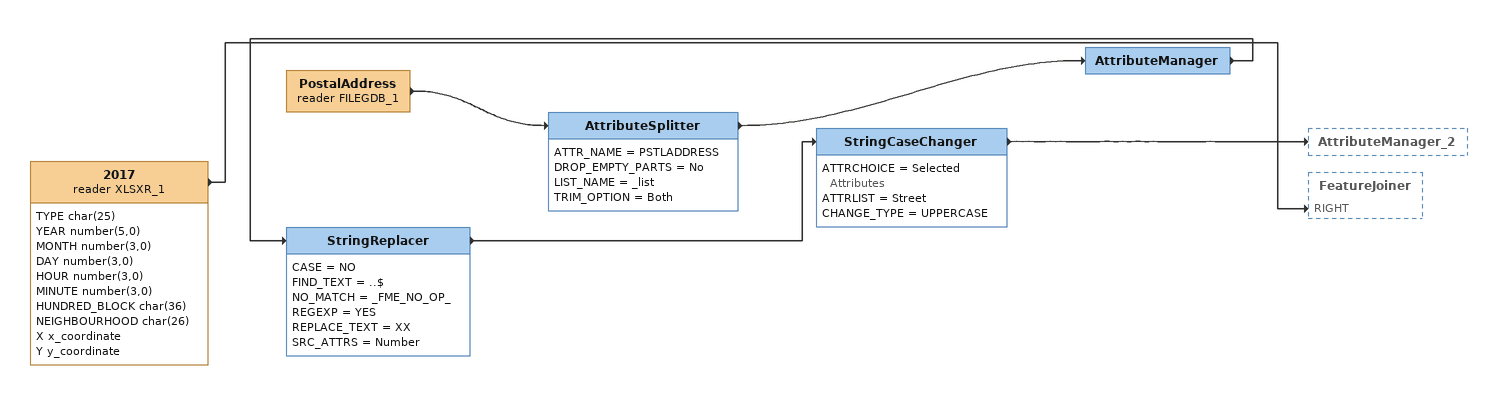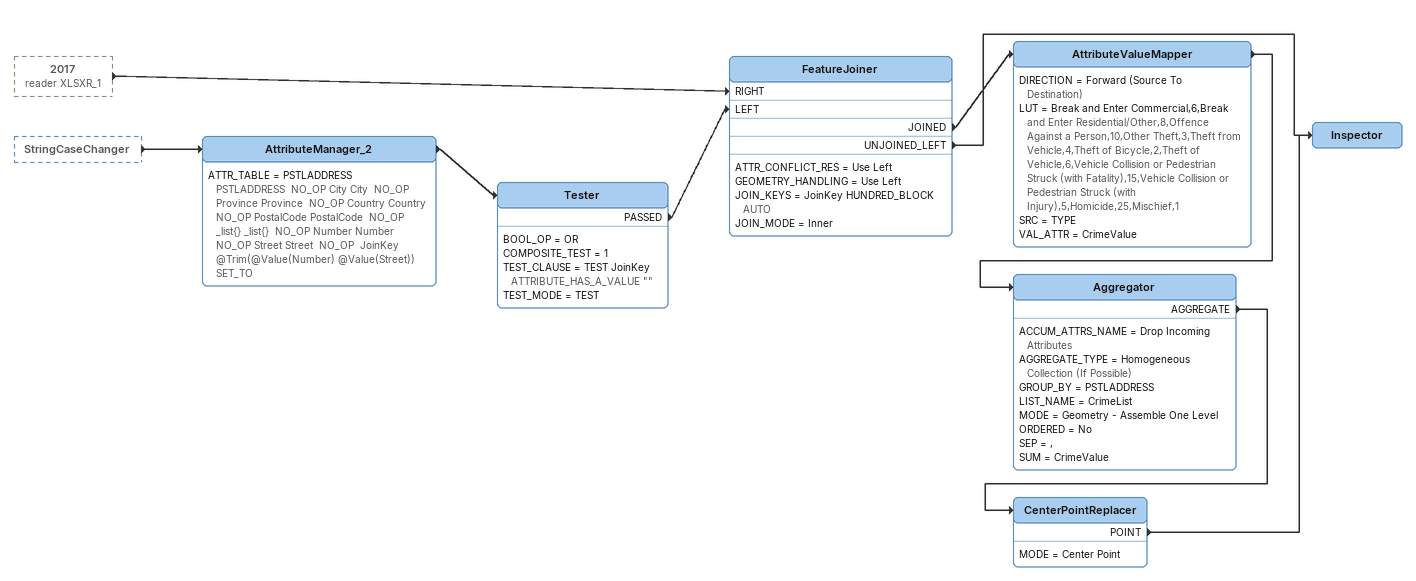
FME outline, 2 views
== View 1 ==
2017 (reader XLSXR_1)
    attributes: TYPE char(25), YEAR number(5,0), MONTH number(3,0), DAY number(3,0), HOUR number(3,0), MINUTE number(3,0), HUNDRED_BLOCK char(36), NEIGHBOURHOOD char(26), X x_coordinate, Y y_coordinate
    -> FeatureJoiner [RIGHT]
PostalAddress (reader FILEGDB_1)
    -> AttributeSplitter
AttributeSplitter
    ATTR_NAME = PSTLADDRESS
    DROP_EMPTY_PARTS = No
    LIST_NAME = _list
    TRIM_OPTION = Both
    -> AttributeManager
AttributeManager
    -> StringReplacer
StringReplacer
    CASE = NO
    FIND_TEXT = ..$
    NO_MATCH = _FME_NO_OP_
    REGEXP = YES
    REPLACE_TEXT = XX
    SRC_ATTRS = Number
    -> StringCaseChanger
StringCaseChanger
    ATTRCHOICE = Selected Attributes
    ATTRLIST = Street
    CHANGE_TYPE = UPPERCASE
    -> AttributeManager_2

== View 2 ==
2017 (reader XLSXR_1) [outside]
    -> FeatureJoiner [RIGHT]
StringCaseChanger [outside]
    -> AttributeManager_2
AttributeManager_2
    ATTR_TABLE = PSTLADDRESS PSTLADDRESS  NO_OP City City  NO_OP Province Province  NO_OP Country Country  NO_OP PostalCode PostalCode  NO_OP _list{} _list{}  NO_OP Number Number  NO_OP Street Street  NO_OP  JoinKey @Trim(@Value(Number) @Value(Street)) SET_TO
    -> Tester
Tester
    BOOL_OP = OR
    COMPOSITE_TEST = 1
    TEST_CLAUSE = TEST JoinKey ATTRIBUTE_HAS_A_VALUE ""
    TEST_MODE = TEST
    PASSED -> FeatureJoiner [LEFT]
FeatureJoiner
    ATTR_CONFLICT_RES = Use Left
    GEOMETRY_HANDLING = Use Left
    JOIN_KEYS = JoinKey HUNDRED_BLOCK AUTO
    JOIN_MODE = Inner
    JOINED -> AttributeValueMapper
    UNJOINED_LEFT -> Inspector
AttributeValueMapper
    DIRECTION = Forward (Source To Destination)
    LUT = Break and Enter Commercial,6,Break and Enter Residential/Other,8,Offence Against a Person,10,Other Theft,3,Theft from Vehicle,4,Theft of Bicycle,2,Theft of Vehicle,6,Vehicle Collision or Pedestrian Struck (with Fatality),15,Vehicle Collision or Pedestrian Struck (with Injury),5,Homicide,25,Mischief,1
    SRC = TYPE
    VAL_ATTR = CrimeValue
    -> Aggregator
Aggregator
    ACCUM_ATTRS_NAME = Drop Incoming Attributes
    AGGREGATE_TYPE = Homogeneous Collection (If Possible)
    GROUP_BY = PSTLADDRESS
    LIST_NAME = CrimeList
    MODE = Geometry - Assemble One Level
    ORDERED = No
    SEP = ,
    SUM = CrimeValue
    AGGREGATE -> CenterPointReplacer
CenterPointReplacer
    MODE = Center Point
    POINT -> Inspector
Inspector
